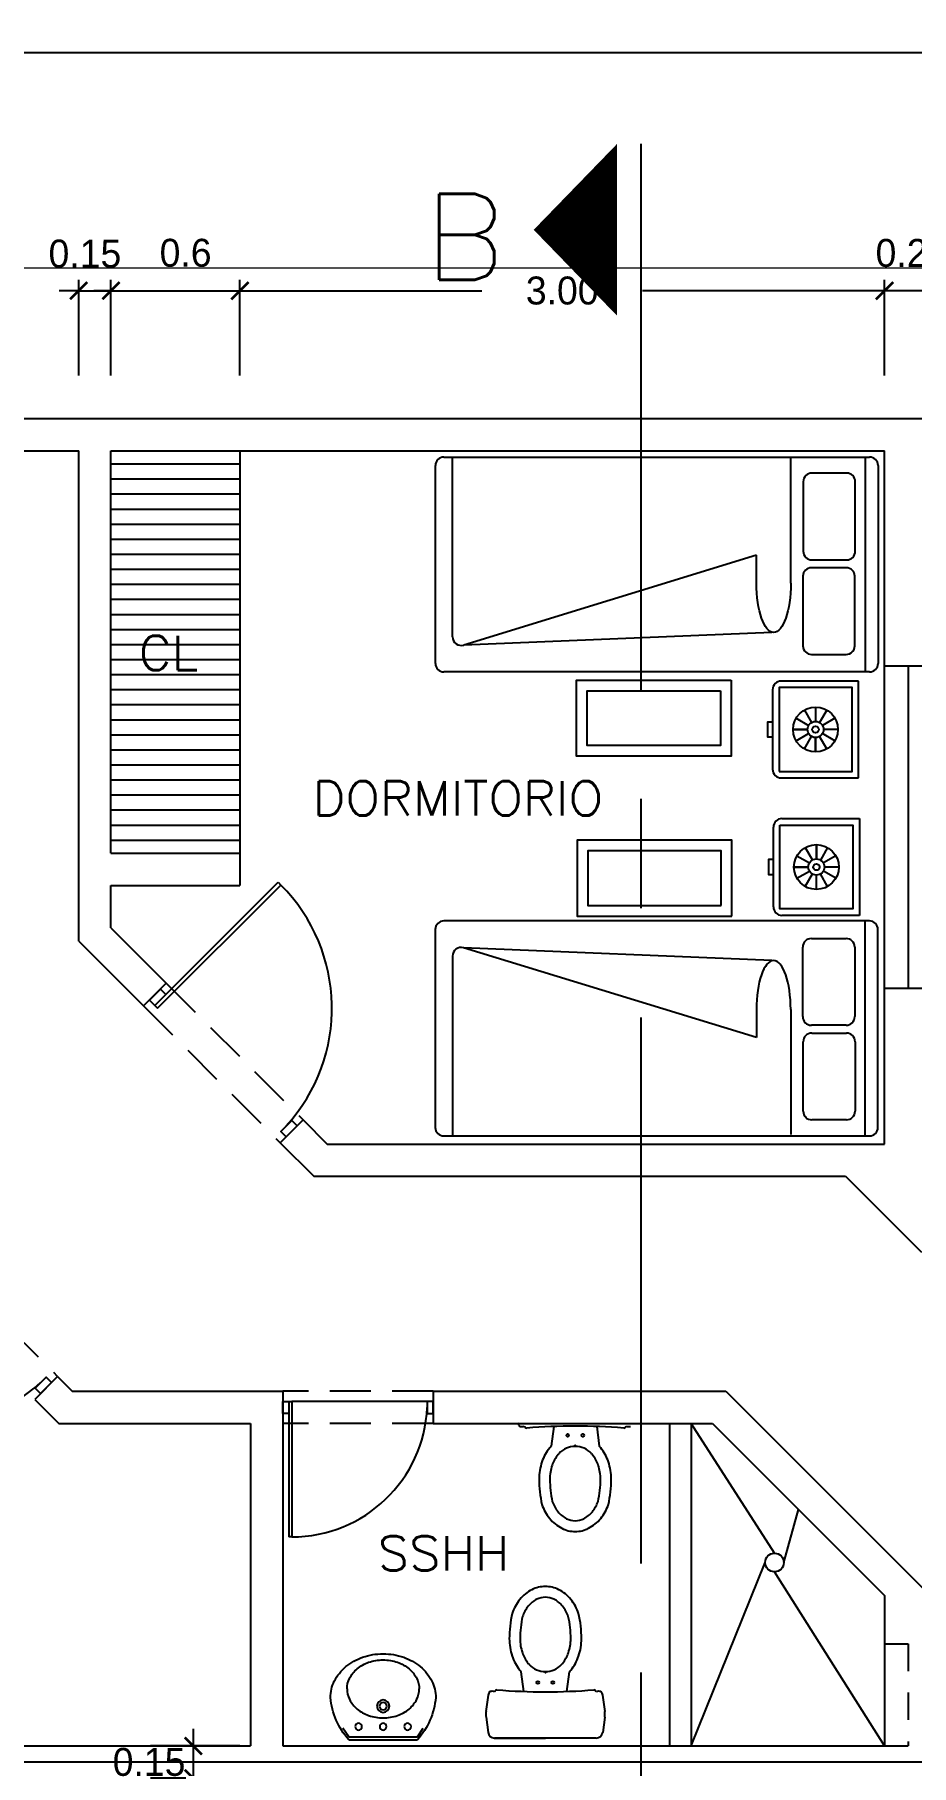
# Model space of a CAD drawing. Header units: millimetres. Extents: x 223 to 336, y 70 to 139.
# Drawn here: x 265.47 to 269.55, y 127.68 to 135.73 of the extents above; entities that cross this region are included whole.
import ezdxf

# ---------------------------------------------------------------- set-up
doc = ezdxf.new("R2010")
doc.units = ezdxf.units.MM
doc.linetypes.add('CENTERX2', pattern=[101.6, 63.5, -12.7, 12.7, -12.7])
doc.linetypes.add('HIDDEN', pattern=[9.525, 6.35, -3.175])
doc.layers.add('COTAS', color=3, linetype='Continuous', lineweight=9)
for name, color, linetype in [('linea-corte', 140, 'CENTERX2'), ('MUEBLES', 253, 'Continuous'), ('MUROS', 5, 'Continuous'), ('MUROS-BAJOS', 40, 'Continuous'), ('pisos', 8, 'Continuous'), ('PROYECCIONES', 6, 'HIDDEN'), ('PUERTAS', 2, 'Continuous'), ('TEXTOS', 4, 'Continuous')]:
    doc.layers.add(name, color=color, linetype=linetype)
doc.layers.add('VENTANAS', color=250, linetype='Continuous', plot=False)
doc.styles.add('ROMANS', font='romans.shx', dxfattribs={"height": 0.05})
doc.dimstyles.new('ISO-25', dxfattribs={"dimtxt": 0.13, "dimasz": 0.08, "dimexe": 0.2, "dimexo": 0.2, "dimgap": 0.2, "dimtad": 0, "dimtih": 1, "dimtoh": 1, "dimdec": 3, "dimdsep": 46, "dimtxsty": 'Standard', "dimblk": 'ARCHTICK', "dimcen": 3, "dimadec": 0, "dimazin": 0, "dimtfac": 1, "dimtdec": 3, "dimtmove": 0, "dimatfit": 3, "dimldrblk": 'ARCHTICK', "dimfxl": 1, "dimarcsym": 0})

# ---------------------------------------------------------------- blocks, each defined once
blk = doc.blocks.new('_ARCHTICK')
at = {"color": 0, "linetype": 'ByBlock', "const_width": 0.15}
blk.add_lwpolyline([(-0.5, -0.5), (0.5, 0.5)], dxfattribs=at)
blk = doc.blocks.new('*D164')
at = {"layer": 'COTAS', "color": 0, "lineweight": -2, "ltscale": 0.05, "transparency": 16777216}
for p, q in [((241.9832, 134.1458), (241.9832, 135.6963)), ((278.0431, 134.1458), (278.0431, 135.6963)), ((241.9832, 135.6463), (259.564, 135.6463)), ((278.0431, 135.6463), (260.4623, 135.6463))]:
    blk.add_line(p, q, dxfattribs=at)
at = {"layer": 'Defpoints', "color": 0, "ltscale": 0.05, "transparency": 16777216}
for p in [(241.9832, 135.6463), (241.9832, 133.9458), (278.0431, 133.9458)]:
    blk.add_point(p, dxfattribs=at)
at = {"layer": 'COTAS', "color": 0, "lineweight": -2, "ltscale": 0.05, "transparency": 16777216, "xscale": 0.08, "yscale": 0.08, "zscale": 0.08, "rotation": 180}
blk.add_blockref('_ARCHTICK', (241.9832, 135.6463), dxfattribs=at)
at = {"layer": 'COTAS', "color": 0, "lineweight": -2, "ltscale": 0.05, "transparency": 16777216, "xscale": 0.08, "yscale": 0.08, "zscale": 0.08}
blk.add_blockref('_ARCHTICK', (278.0431, 135.6463), dxfattribs=at)
at = {"layer": 'COTAS', "color": 0, "ltscale": 0.05, "transparency": 16777216, "insert": (260.0132, 135.6463), "char_height": 0.13, "attachment_point": 5}
blk.add_mtext('36.06', dxfattribs=at)
blk = doc.blocks.new('*D247')
at = {"layer": 'COTAS', "color": 0, "lineweight": -2, "ltscale": 0.05, "transparency": 16777216}
for p, q in [((266.2124, 127.7708), (266.2124, 127.8508)), ((266.4288, 127.7708), (266.0124, 127.7708)), ((266.2124, 127.6208), (266.2124, 127.7708)), ((266.2124, 127.6208), (266.2124, 127.7708)), ((266.4288, 127.6208), (266.0124, 127.6208)), ((266.2124, 127.6208), (266.2124, 127.5408))]:
    blk.add_line(p, q, dxfattribs=at)
at = {"layer": 'Defpoints', "color": 0, "ltscale": 0.05, "transparency": 16777216}
for p in [(266.2124, 127.7708), (266.6288, 127.7708), (266.6288, 127.6208)]:
    blk.add_point(p, dxfattribs=at)
at = {"layer": 'COTAS', "color": 0, "lineweight": -2, "ltscale": 0.05, "transparency": 16777216, "xscale": 0.08, "yscale": 0.08, "zscale": 0.08}
for p, rotation in [((266.2124, 127.7708), 270), ((266.2124, 127.6208), 90)]:
    blk.add_blockref('_ARCHTICK', p, dxfattribs=dict(at, rotation=rotation))
at = {"layer": 'COTAS', "color": 0, "ltscale": 0.05, "transparency": 16777216, "insert": (266.0063, 127.6958), "char_height": 0.13, "attachment_point": 5}
blk.add_mtext('0.15', dxfattribs=at)
blk = doc.blocks.new('Waters02')
for p, q in [((-0.2369, 0), (0, 0)), ((0, 0), (0.2369, 0)), ((0.2369, 0), (0, 0)), ((-0.2763, -0.0968), (-0.2666, -0.0259)), ((0.2763, -0.0968), (0.2666, -0.0259)), ((-0.2665, -0.1989), (-0.2764, -0.1232)), ((0.2665, -0.1989), (0.2764, -0.1232)), ((-0.0999, -0.2168), (-0.1124, -0.3084)), ((0.1001, -0.2168), (0.1123, -0.3084))]:
    blk.add_line(p, q)
for points in [[(-0.1124, -0.3084, 0.013963), (-0.1187, -0.3158, 0.089637), (-0.1546, -0.3811, 0.081306), (-0.1679, -0.462, 0.056545), (-0.1546, -0.5792, 0.089637), (-0.1187, -0.6444, 0.104644), (-0.0624, -0.69, 0.118458), (0, -0.705, 0.108474)], [(0, -0.705, 0.118458), (0.0624, -0.69, 0.104644), (0.1187, -0.6444, 0.089637), (0.1546, -0.5792, 0.056545), (0.1679, -0.462, 0.081306), (0.1546, -0.3811, 0.089637), (0.1187, -0.3158, 0.014084), (0.1123, -0.3084, 0.108474)], [(-0.0754, -0.3421, 0.013963), (-0.0799, -0.3474, 0.089637), (-0.1073, -0.397, 0.081306), (-0.1179, -0.462, 0.055176), (-0.1065, -0.5655, 0.085892), (-0.0799, -0.6129, 0.104644), (-0.0397, -0.6455, 0.118458), (0, -0.655, 0.118458)], [(0, -0.655, 0.118458), (0.0397, -0.6455, 0.104644), (0.0799, -0.6129, 0.085892), (0.1065, -0.5655, 0.055176), (0.1179, -0.462, 0.081306), (0.1073, -0.397, 0.089637), (0.0799, -0.3474, 0.014084), (0.0753, -0.342, 0.014084)]]:
    blk.add_lwpolyline(points, format="xyb")
for centre in [(-0.0351, -0.2578), (0.0352, -0.2578)]:
    blk.add_circle(centre, 0.00635)
for centre, radius, start, end in [((-0.2369, -0.03), 0.03, 90, 172.23483), ((0.2369, -0.03), 0.03, 7.76517, 90), ((-0.1772, -0.1103), 0.1, 172.23483, 187.43141), ((0.1772, -0.1103), 0.1, 352.56859, 7.76517), ((-0.2368, -0.195), 0.03, 187.43141, 224.95324), ((-0.2492, -0.1825), 0.0348, 255.42526, 291.0227), ((-0.223, -0.2095), 0.0148, 201.68967, 259.56391), ((0.0001, -3.0244), 2.8094, 90.00157, 94.60914), ((0.0001, -3.0244), 2.8094, 85.39307, 90.00157), ((-0.0001, -3.0244), 2.8094, 85.39086, 89.99843), ((0.223, -0.2095), 0.0148, 280.43609, 338.31033), ((0.2492, -0.1825), 0.0348, 248.9773, 284.57474), ((0.2368, -0.195), 0.03, 315.04676, 352.56859), ((0, -0.4116), 0.1025, 42.73136, 137.3026)]:
    blk.add_arc(centre, radius, start, end)
blk.add_point((0, -0.305))
blk = doc.blocks.new('Lavats14')
for p, q in [((-0.16, 0), (0.16, 0)), ((-0.16, -0.014), (-0.1871, -0.0546)), ((-0.16, -0.014), (0.16, -0.014)), ((0.16, -0.014), (0.1871, -0.0546))]:
    blk.add_line(p, q)
for points in [[(-0.1679, -0.2366, -0.115976), (-0.1565, -0.1883, -0.104098), (-0.1206, -0.1429, -0.090776), (-0.0674, -0.113, -0.083177), (0, -0.1017, -0.083177), (0.0674, -0.113, -0.090776), (0.1206, -0.1429, -0.104098), (0.1565, -0.1883, -0.115976), (0.1679, -0.2366, -0.115976)], [(-0.245, -0.1961, 0.115976), (-0.2271, -0.2721, 0.104098), (-0.1732, -0.3402, 0.090776), (-0.0957, -0.3839, 0.083177), (0, -0.4, 0.083177), (0.0957, -0.3839, 0.090776), (0.1732, -0.3402, 0.104098), (0.2271, -0.2721, 0.115976), (0.245, -0.1961, 0.115976)], [(-0.1679, -0.2366, 0.115976), (-0.1565, -0.285, 0.104098), (-0.1206, -0.3304, 0.090776), (-0.0674, -0.3603, 0.083177), (0, -0.3716, 0.083177), (0.0674, -0.3603, 0.090776), (0.1206, -0.3304, 0.104098), (0.1565, -0.285, 0.115976), (0.1679, -0.2366, 0.115976)]]:
    blk.add_lwpolyline(points, format="xyb")
for centre, radius in [((-0.1144, -0.0613), 0.016), ((0, -0.0613), 0.016), ((0.1138, -0.0613), 0.016), ((0, -0.1564), 0.029), ((0, -0.1564), 0.0172)]:
    blk.add_circle(centre, radius)
for centre, start, end in [((0.0997, -0.229), 138.58883, 174.53727), ((-0.0997, -0.229), 5.46273, 41.41117)]:
    blk.add_arc(centre, 0.3463, start, end)
blk = doc.blocks.new('*D256')
at = {"layer": 'COTAS', "color": 0, "lineweight": -2, "ltscale": 0.05, "transparency": 16777216}
for p, q in [((269.4288, 134.5404), (269.3488, 134.5404)), ((269.4288, 134.1458), (269.4288, 134.5904)), ((269.6787, 134.5404), (269.4288, 134.5404)), ((269.6787, 134.1458), (269.6787, 134.5904)), ((269.6787, 134.5404), (269.7587, 134.5404))]:
    blk.add_line(p, q, dxfattribs=at)
at = {"layer": 'Defpoints', "color": 0, "ltscale": 0.05, "transparency": 16777216}
for p in [(269.4288, 134.5404), (269.4288, 133.9458), (269.6787, 133.9458)]:
    blk.add_point(p, dxfattribs=at)
at = {"layer": 'COTAS', "color": 0, "lineweight": -2, "ltscale": 0.05, "transparency": 16777216, "xscale": 0.08, "yscale": 0.08, "zscale": 0.08}
blk.add_blockref('_ARCHTICK', (269.4288, 134.5404), dxfattribs=at)
at = {"layer": 'COTAS', "color": 0, "lineweight": -2, "ltscale": 0.05, "transparency": 16777216, "xscale": 0.08, "yscale": 0.08, "zscale": 0.08, "rotation": 180}
blk.add_blockref('_ARCHTICK', (269.6787, 134.5404), dxfattribs=at)
at = {"layer": 'COTAS', "color": 0, "ltscale": 0.05, "transparency": 16777216, "insert": (269.5563, 134.7152), "char_height": 0.13, "attachment_point": 5}
blk.add_mtext('0.25', dxfattribs=at)
blk = doc.blocks.new('*D257')
at = {"layer": 'COTAS', "color": 0, "lineweight": -2, "ltscale": 0.05, "transparency": 16777216}
for p, q in [((266.4288, 134.3005), (266.4288, 134.5904)), ((266.4288, 134.5404), (267.5554, 134.5404)), ((269.4288, 134.5404), (268.3021, 134.5404)), ((269.4288, 134.1458), (269.4288, 134.5904))]:
    blk.add_line(p, q, dxfattribs=at)
at = {"layer": 'Defpoints', "color": 0, "ltscale": 0.05, "transparency": 16777216}
for p in [(266.4288, 134.5404), (266.4288, 134.1005), (269.4288, 133.9458)]:
    blk.add_point(p, dxfattribs=at)
at = {"layer": 'COTAS', "color": 0, "lineweight": -2, "ltscale": 0.05, "transparency": 16777216, "xscale": 0.08, "yscale": 0.08, "zscale": 0.08, "rotation": 180}
blk.add_blockref('_ARCHTICK', (266.4288, 134.5404), dxfattribs=at)
at = {"layer": 'COTAS', "color": 0, "lineweight": -2, "ltscale": 0.05, "transparency": 16777216, "xscale": 0.08, "yscale": 0.08, "zscale": 0.08}
blk.add_blockref('_ARCHTICK', (269.4288, 134.5404), dxfattribs=at)
at = {"layer": 'COTAS', "color": 0, "ltscale": 0.05, "transparency": 16777216, "insert": (267.9288, 134.5404), "char_height": 0.13, "attachment_point": 5}
blk.add_mtext('3.00', dxfattribs=at)
blk = doc.blocks.new('*D284')
at = {"layer": 'COTAS', "color": 0, "lineweight": -2, "ltscale": 0.05, "transparency": 16777216}
for p, q in [((265.6788, 134.5404), (265.5988, 134.5404)), ((265.6788, 134.3565), (265.6788, 134.5904)), ((265.6788, 134.5404), (265.8288, 134.5404)), ((265.8288, 134.4174), (265.8288, 134.5904)), ((265.8288, 134.5404), (265.9088, 134.5404))]:
    blk.add_line(p, q, dxfattribs=at)
at = {"layer": 'Defpoints', "color": 0, "ltscale": 0.05, "transparency": 16777216}
for p in [(265.8288, 134.5404), (265.8288, 134.2174), (265.6788, 134.1565)]:
    blk.add_point(p, dxfattribs=at)
at = {"layer": 'COTAS', "color": 0, "lineweight": -2, "ltscale": 0.05, "transparency": 16777216, "xscale": 0.08, "yscale": 0.08, "zscale": 0.08}
blk.add_blockref('_ARCHTICK', (265.6788, 134.5404), dxfattribs=at)
at = {"layer": 'COTAS', "color": 0, "lineweight": -2, "ltscale": 0.05, "transparency": 16777216, "xscale": 0.08, "yscale": 0.08, "zscale": 0.08, "rotation": 180}
blk.add_blockref('_ARCHTICK', (265.8288, 134.5404), dxfattribs=at)
at = {"layer": 'COTAS', "color": 0, "ltscale": 0.05, "transparency": 16777216, "insert": (265.7078, 134.712), "char_height": 0.13, "attachment_point": 5}
blk.add_mtext('0.15', dxfattribs=at)
blk = doc.blocks.new('*D287')
at = {"layer": 'COTAS', "color": 0, "lineweight": -2, "ltscale": 0.05, "transparency": 16777216}
for p, q in [((264.7288, 134.5404), (264.6488, 134.5404)), ((264.7288, 134.3553), (264.7288, 134.5904)), ((264.7288, 134.5404), (264.8196, 134.5404)), ((265.6788, 134.5404), (265.5879, 134.5404)), ((265.6788, 134.1457), (265.6788, 134.5904)), ((265.6788, 134.5404), (265.7588, 134.5404))]:
    blk.add_line(p, q, dxfattribs=at)
at = {"layer": 'Defpoints', "color": 0, "ltscale": 0.05, "transparency": 16777216}
for p in [(265.6788, 134.5404), (264.7288, 134.1553), (265.6788, 133.9457)]:
    blk.add_point(p, dxfattribs=at)
at = {"layer": 'COTAS', "color": 0, "lineweight": -2, "ltscale": 0.05, "transparency": 16777216, "xscale": 0.08, "yscale": 0.08, "zscale": 0.08}
blk.add_blockref('_ARCHTICK', (264.7288, 134.5404), dxfattribs=at)
at = {"layer": 'COTAS', "color": 0, "lineweight": -2, "ltscale": 0.05, "transparency": 16777216, "xscale": 0.08, "yscale": 0.08, "zscale": 0.08, "rotation": 180}
blk.add_blockref('_ARCHTICK', (265.6788, 134.5404), dxfattribs=at)
at = {"layer": 'COTAS', "color": 0, "ltscale": 0.05, "transparency": 16777216, "insert": (265.2038, 134.5404), "char_height": 0.13, "attachment_point": 5}
blk.add_mtext('0.95', dxfattribs=at)
blk = doc.blocks.new('*D288')
at = {"layer": 'COTAS', "color": 0, "lineweight": -2, "ltscale": 0.05, "transparency": 16777216}
for p, q in [((265.8288, 134.5404), (265.7488, 134.5404)), ((265.8288, 134.1457), (265.8288, 134.5904)), ((265.8288, 134.5404), (266.4288, 134.5404)), ((266.4288, 134.1457), (266.4288, 134.5904)), ((266.4288, 134.5404), (266.5088, 134.5404))]:
    blk.add_line(p, q, dxfattribs=at)
at = {"layer": 'Defpoints', "color": 0, "ltscale": 0.05, "transparency": 16777216}
for p in [(266.4288, 134.5404), (265.8288, 133.9457), (266.4288, 133.9457)]:
    blk.add_point(p, dxfattribs=at)
at = {"layer": 'COTAS', "color": 0, "lineweight": -2, "ltscale": 0.05, "transparency": 16777216, "xscale": 0.08, "yscale": 0.08, "zscale": 0.08}
blk.add_blockref('_ARCHTICK', (265.8288, 134.5404), dxfattribs=at)
at = {"layer": 'COTAS', "color": 0, "lineweight": -2, "ltscale": 0.05, "transparency": 16777216, "xscale": 0.08, "yscale": 0.08, "zscale": 0.08, "rotation": 180}
blk.add_blockref('_ARCHTICK', (266.4288, 134.5404), dxfattribs=at)
at = {"layer": 'COTAS', "color": 0, "ltscale": 0.05, "transparency": 16777216, "insert": (266.1763, 134.7159), "char_height": 0.13, "attachment_point": 5}
blk.add_mtext('0.6', dxfattribs=at)
blk = doc.blocks.new('A$C235B6341')
for p, q in [((0.1666, 0.4882), (0.1541, 0.3966)), ((0.3666, 0.4882), (0.3788, 0.3966))]:
    blk.add_line(p, q)
for points in [[(0.1541, 0.3966, 0.013963), (0.1478, 0.3892, 0.089637), (0.1119, 0.3239, 0.081306), (0.0986, 0.243, 0.056545), (0.1119, 0.1258, 0.089637), (0.1478, 0.0606, 0.104644), (0.2041, 0.015, 0.118458), (0.2665, 0, 0.108474)], [(0.1911, 0.3629, 0.013963), (0.1866, 0.3576, 0.089637), (0.1592, 0.308, 0.081306), (0.1486, 0.243, 0.055176), (0.16, 0.1395, 0.085892), (0.1866, 0.0921, 0.104644), (0.2268, 0.0595, 0.118458), (0.2665, 0.05, 0.118458)], [(0.2665, 0, 0.118458), (0.3289, 0.015, 0.104644), (0.3852, 0.0606, 0.089637), (0.4211, 0.1258, 0.056545), (0.4344, 0.243, 0.081306), (0.4211, 0.3239, 0.089637), (0.3852, 0.3892, 0.014084), (0.3788, 0.3966, 0.108474)], [(0.2665, 0.05, 0.118458), (0.3062, 0.0595, 0.104644), (0.3464, 0.0921, 0.085892), (0.373, 0.1395, 0.055176), (0.3844, 0.243, 0.081306), (0.3738, 0.308, 0.089637), (0.3464, 0.3576, 0.014084), (0.3418, 0.363, 0.014084)]]:
    blk.add_lwpolyline(points, format="xyb")
for centre in [(0.2314, 0.4472), (0.3017, 0.4472)]:
    blk.add_circle(centre, 0.00635)
for centre, radius, start, end in [((0.0297, 0.51), 0.03, 187.43141, 224.95324), ((0.0173, 0.5225), 0.0348, 255.42526, 291.0227), ((0.0435, 0.4955), 0.0148, 201.68967, 259.56391), ((0.2666, -2.3194), 2.8094, 90.00157, 94.60914), ((0.2666, -2.3194), 2.8094, 85.39307, 90.00157), ((0.2664, -2.3194), 2.8094, 85.39086, 89.99843), ((0.4895, 0.4955), 0.0148, 280.43609, 338.31033), ((0.5157, 0.5225), 0.0348, 248.9773, 284.57474), ((0.2665, 0.2934), 0.1025, 42.73136, 137.3026)]:
    blk.add_arc(centre, radius, start, end)
blk.add_point((0.2665, 0.4))

msp = doc.modelspace()

# ---------------------------------------------------------------- hatches: boundary and pattern name
at = {"layer": 'pisos', "ltscale": 0.05}
h = msp.add_hatch(dxfattribs=at)
h.set_pattern_fill('_USER', color=256, scale=0.07, style=0, pattern_type=0)
h.set_pattern_definition([(0, (0.387006, 0.59479), (0, 0.07), [])])
h.paths.add_polyline_path([(265.82876, 131.92332), (266.42876, 131.92332), (266.42876, 133.79582), (265.82876, 133.79582)])
h.paths.add_polyline_path([(265.94212, 132.73557), (266.29824, 132.73557), (266.29824, 132.97557), (265.94212, 132.97557)], flags=24)

# ---------------------------------------------------------------- linework, layer by layer
at = {"layer": 'COTAS', "color": 6, "ltscale": 0.05}
msp.add_line((241.4611, 134.64728), (279.74162, 134.64728), dxfattribs=at)
at = {"layer": 'linea-corte', "ltscale": 0.04}
msp.add_line((268.29499, 135.22419), (268.29499, 120.04346), dxfattribs=at)
at = {"layer": 'linea-corte', "ltscale": 0.05}
msp.add_lwpolyline([(268.18441, 134.8236, 0.8, 0, 0), (267.79626, 134.8236, 0, 0, 0)], format="xyseb", dxfattribs=at)
at = {"layer": 'MUEBLES'}
for p, q in [((267.37867, 133.76665), (269.35867, 133.76665)), ((267.41867, 132.93011), (267.41867, 133.76665)), ((268.99279, 133.17925), (268.99279, 133.75976)), ((269.33867, 133.76665), (269.33867, 132.76665)), ((267.33867, 132.80665), (267.33867, 133.72665)), ((269.05054, 133.65173), (269.05054, 133.32826)), ((269.2523, 133.69173), (269.09054, 133.69173)), ((269.2923, 133.32826), (269.2923, 133.65173)), ((269.39867, 133.72665), (269.39867, 132.80665)), ((268.83279, 133.30949), (267.47039, 132.89187)), ((268.83279, 133.17925), (268.83279, 133.30949)), ((269.25054, 133.25167), (269.08879, 133.25167)), ((269.09054, 133.28826), (269.2523, 133.28826)), ((269.04879, 133.21167), (269.04879, 132.8882)), ((269.29054, 132.8882), (269.29054, 133.21167)), ((268.9046, 132.95018), (267.47039, 132.89187)), ((269.08879, 132.8482), (269.25054, 132.8482)), ((269.35867, 132.76665), (267.37867, 132.76665)), ((268.90782, 132.6842), (268.90782, 132.3142)), ((269.30782, 132.7242), (268.94782, 132.7242)), ((269.30782, 132.2742), (269.30782, 132.7242)), ((269.10782, 132.60358), (269.10782, 132.53665)), ((269.10782, 132.60358), (269.10782, 132.53665)), ((269.01743, 132.55139), (269.07539, 132.51793)), ((269.05563, 132.5896), (269.0891, 132.53164)), ((269.16001, 132.5896), (269.12655, 132.53164)), ((269.19822, 132.55139), (269.14026, 132.51793)), ((269.00344, 132.4992), (269.07037, 132.4992)), ((269.07037, 132.4992), (269.00344, 132.4992)), ((269.01743, 132.44701), (269.07539, 132.48047)), ((269.05563, 132.4088), (269.0891, 132.46676)), ((269.10782, 132.46175), (269.10782, 132.39482)), ((269.10782, 132.39482), (269.10782, 132.46175)), ((269.16001, 132.4088), (269.12655, 132.46676)), ((269.19822, 132.44701), (269.14026, 132.48047)), ((269.2122, 132.4992), (269.14528, 132.4992)), ((268.94782, 132.2742), (269.30782, 132.2742)), ((268.91158, 131.67448), (268.91158, 132.04448)), ((268.95158, 132.08448), (269.31158, 132.08448)), ((269.31158, 132.08448), (269.31158, 131.63448)), ((269.11158, 131.89693), (269.11158, 131.96386)), ((269.11158, 131.96386), (269.11158, 131.89693)), ((269.02119, 131.91167), (269.07914, 131.8782)), ((269.05939, 131.94987), (269.09285, 131.89191)), ((269.16377, 131.94987), (269.13031, 131.89191)), ((269.20198, 131.91167), (269.14402, 131.8782)), ((269.0072, 131.85948), (269.07413, 131.85948)), ((269.07413, 131.85948), (269.0072, 131.85948)), ((269.02119, 131.80729), (269.07914, 131.84075)), ((269.05939, 131.76908), (269.09285, 131.82704)), ((269.11158, 131.7551), (269.11158, 131.82202)), ((269.11158, 131.7551), (269.11158, 131.82202)), ((269.16377, 131.76908), (269.13031, 131.82704)), ((269.20198, 131.80729), (269.14402, 131.84075)), ((269.21596, 131.85948), (269.14904, 131.85948)), ((267.33822, 131.56851), (267.33822, 130.64851)), ((269.35822, 131.60851), (267.37822, 131.60851)), ((269.31158, 131.63448), (268.95158, 131.63448)), ((269.33822, 130.60851), (269.33822, 131.60851)), ((269.39822, 130.64851), (269.39822, 131.56851)), ((268.90416, 131.42497), (267.46994, 131.48329)), ((268.83235, 131.06566), (267.46994, 131.48329)), ((269.04834, 131.16349), (269.04834, 131.48696)), ((269.08834, 131.52696), (269.2501, 131.52696)), ((269.2901, 131.48696), (269.2901, 131.16349)), ((267.41822, 131.44504), (267.41822, 130.60851)), ((268.83235, 131.1959), (268.83235, 131.06566)), ((268.99235, 131.1959), (268.99235, 130.61539)), ((269.2501, 131.12349), (269.08834, 131.12349)), ((269.0901, 131.08689), (269.25185, 131.08689)), ((269.0501, 130.72342), (269.0501, 131.04689)), ((269.29185, 131.04689), (269.29185, 130.72342)), ((269.25185, 130.68342), (269.0901, 130.68342)), ((267.37822, 130.60851), (269.35822, 130.60851)), ((268.42876, 129.27082), (268.42876, 127.77082)), ((268.52876, 129.27082), (268.52876, 127.77082))]:
    msp.add_line(p, q, dxfattribs=at)
for points in [[(268.71518, 132.7286), (268.71518, 132.37448), (267.99483, 132.37448), (267.99483, 132.7286)], [(268.93782, 132.3042), (269.27782, 132.3042), (269.27782, 132.6942), (268.93782, 132.6942)], [(268.66518, 132.6786), (268.66518, 132.42448), (268.04483, 132.42448), (268.04483, 132.6786)], [(268.90782, 132.53423), (268.90782, 132.46417), (268.88575, 132.46417), (268.88575, 132.53423)], [(268.94158, 132.05448), (269.28158, 132.05448), (269.28158, 131.66448), (268.94158, 131.66448)], [(268.71894, 131.63007), (268.71894, 131.9842), (267.99859, 131.9842), (267.99859, 131.63007)], [(268.66894, 131.68007), (268.66894, 131.9342), (268.04859, 131.9342), (268.04859, 131.68007)], [(268.91158, 131.82445), (268.91158, 131.8945), (268.88951, 131.8945), (268.88951, 131.82445)]]:
    msp.add_lwpolyline(points, close=True, dxfattribs=at)
for centre, radius in [((269.10782, 132.4992), 0.10438), ((269.10782, 132.4992), 0.03745), ((269.10782, 132.4992), 0.01509), ((269.11158, 131.85948), 0.10438), ((269.11158, 131.85948), 0.03745), ((269.11158, 131.85948), 0.01509)]:
    msp.add_circle(centre, radius, dxfattribs=at)
for centre, start, end in [((267.37867, 133.72665), 90, 180), ((269.35867, 133.72665), 0, 90), ((269.09054, 133.65173), 90, 180), ((269.2523, 133.65173), 0, 90), ((269.09054, 133.32826), 180, 270), ((269.2523, 133.32826), 270, 0), ((269.08879, 133.21167), 90, 180), ((269.25054, 133.21167), 0, 90), ((267.45867, 132.93011), 180, 287.042122), ((269.08879, 132.8882), 180, 270), ((269.25054, 132.8882), 270, 0), ((267.37867, 132.80665), 180, 270), ((269.35867, 132.80665), 270, 0), ((268.94782, 132.6842), 90, 180), ((268.94782, 132.3142), 180, 270), ((268.95158, 132.04448), 90, 180), ((268.95158, 131.67448), 180, 270), ((267.37822, 131.56851), 90, 180), ((269.35822, 131.56851), 0, 90), ((267.45822, 131.44504), 72.957878, 180), ((269.08834, 131.48696), 90, 180), ((269.2501, 131.48696), 0, 90), ((269.08834, 131.16349), 180, 270), ((269.2501, 131.16349), 270, 0), ((269.0901, 131.04689), 90, 180), ((269.25185, 131.04689), 0, 90), ((269.0901, 130.72342), 180, 270), ((269.25185, 130.72342), 270, 0), ((267.37822, 130.64851), 180, 270), ((269.35822, 130.64851), 270, 0)]:
    msp.add_arc(centre, 0.04, start, end, dxfattribs=at)
at = {"layer": 'MUEBLES', "extrusion": (0, 0, -1)}
msp.add_ellipse((268.91279, 133.17925), major_axis=(0, -0.2289), ratio=0.3494982, start_param=4.712389, end_param=7.8539816, dxfattribs=at)
at = {"layer": 'MUEBLES'}
msp.add_ellipse((268.91235, 131.1959), major_axis=(0, 0.2289), ratio=0.3494982, start_param=4.712389, end_param=7.8539816, dxfattribs=at)
at = {"layer": 'MUROS'}
for p, q in [((248.94473, 133.94535), (269.67876, 133.94582)), ((258.31626, 133.79582), (265.67876, 133.79582)), ((265.82876, 133.79582), (269.42876, 133.79582)), ((269.42876, 131.29582), (269.67876, 131.29582)), ((266.83485, 130.57082), (269.42876, 130.57082)), ((266.77272, 130.42082), (269.24653, 130.42082)), ((269.24653, 130.42082), (269.60008, 130.06726)), ((265.64813, 129.42082), (266.62876, 129.42082)), ((267.32876, 129.42082), (268.69089, 129.42082)), ((268.69089, 129.42082), (269.71589, 128.39582)), ((265.58599, 129.27082), (266.47876, 129.27082)), ((266.62876, 129.27082), (266.62876, 129.27082)), ((267.32876, 129.27082), (268.62876, 129.27082)), ((268.62876, 129.27082), (269.42876, 128.47082)), ((269.42876, 128.47082), (269.42876, 127.77082)), ((262.12876, 127.77082), (266.47876, 127.77082)), ((266.62876, 127.77082), (269.42876, 127.77082))]:
    msp.add_line(p, q, dxfattribs=at)
at = {"layer": 'MUROS', "ltscale": 0.05}
for p, q in [((265.67876, 131.51478), (265.67876, 133.79582)), ((265.82876, 131.92332), (265.82876, 133.79582)), ((269.42876, 132.79582), (269.42876, 133.79582)), ((269.42876, 132.79582), (269.67876, 132.79582)), ((265.82876, 131.92332), (266.42876, 131.92332)), ((266.42876, 131.92332), (266.42876, 131.77332)), ((265.82876, 131.57691), (265.82876, 131.77332)), ((265.82876, 131.77332), (266.42876, 131.77332)), ((265.82876, 131.57691), (266.08663, 131.31904)), ((265.67876, 131.51478), (265.98056, 131.21297)), ((265.98056, 131.21297), (266.08663, 131.31904)), ((269.42876, 130.57082), (269.42876, 131.29582)), ((266.61696, 130.57658), (266.72302, 130.68264)), ((266.72302, 130.68264), (266.83485, 130.57082)), ((266.61696, 130.57658), (266.77272, 130.42082)), ((265.58023, 129.48871), (265.47417, 129.38264)), ((265.58023, 129.48871), (265.64813, 129.42082)), ((265.47417, 129.38264), (265.58599, 129.27082)), ((266.62876, 129.42082), (266.62876, 127.77082)), ((267.32876, 129.42082), (267.32876, 129.27082)), ((266.47876, 129.27082), (266.47876, 127.77082))]:
    msp.add_line(p, q, dxfattribs=at)
at = {"layer": 'MUROS-BAJOS', "ltscale": 0.05}
msp.add_line((269.42876, 131.29582), (269.42876, 132.79582), dxfattribs=at)
at = {"layer": 'pisos', "ltscale": 0.05}
for p, q in [((266.42876, 133.79582), (266.42876, 131.92332)), ((267.30076, 129.37382), (266.67076, 129.37382)), ((268.91669, 128.66773), (268.52876, 129.27082)), ((268.96016, 128.62427), (269.02876, 128.87082)), ((268.52876, 127.77082), (268.87322, 128.62427)), ((269.42876, 127.77082), (268.91669, 128.5808))]:
    msp.add_line(p, q, dxfattribs=at)
at = {"layer": 'pisos', "color": 6, "ltscale": 0.05}
msp.add_line((284.10929, 127.69582), (239.99085, 127.69582), dxfattribs=at)
at = {"layer": 'pisos', "ltscale": 0.05}
msp.add_circle((268.91669, 128.62427), 0.04347, dxfattribs=at)
at = {"layer": 'PROYECCIONES', "ltscale": 0.03}
for p, q in [((266.08663, 131.31904), (266.72302, 130.68264)), ((265.98056, 131.21297), (266.61696, 130.57658)), ((264.94384, 130.12511), (265.57926, 129.49137)), ((267.32876, 129.42082), (266.62876, 129.42082)), ((267.32876, 129.27082), (266.62876, 129.27082))]:
    msp.add_line(p, q, dxfattribs=at)
at = {"layer": 'PROYECCIONES', "ltscale": 0.02}
for p, q in [((269.42876, 128.24582), (269.53876, 128.24582)), ((269.53876, 128.24582), (269.53876, 127.77082)), ((269.42876, 127.77082), (269.53876, 127.77082))]:
    msp.add_line(p, q, dxfattribs=at)
at = {"layer": 'PUERTAS', "color": 1}
for p, q in [((266.03359, 131.2151), (266.60692, 131.78842)), ((266.04632, 131.20237), (266.61964, 131.77569)), ((266.60692, 131.78842), (266.61964, 131.77569)), ((266.03359, 131.2151), (266.04632, 131.20237)), ((266.65676, 129.37382), (266.67076, 129.37382)), ((266.65676, 129.37382), (266.65676, 128.7432)), ((266.67076, 129.37382), (266.67076, 128.7432)), ((266.67076, 128.7432), (266.65676, 128.7432))]:
    msp.add_line(p, q, dxfattribs=at)
for points in [[(266.00814, 131.24055), (266.03359, 131.2151), (266.08451, 131.26601), (266.05905, 131.29146)], [(266.64453, 130.60416), (266.61908, 130.62961), (266.66999, 130.68052), (266.69545, 130.65507)], [(265.55266, 129.46113), (265.5272, 129.48659), (265.47629, 129.43568), (265.50174, 129.41022)], [(266.62876, 129.37382), (266.65676, 129.37382), (266.65676, 129.31782), (266.62876, 129.31782)], [(267.32876, 129.37382), (267.30076, 129.37382), (267.30076, 129.31782), (267.32876, 129.31782)]]:
    msp.add_lwpolyline(points, close=True, dxfattribs=at)
at = {"layer": 'PUERTAS'}
for centre, radius, start, end in [((266.04632, 131.20237), 0.8108, 317.544804, 45), ((264.95444, 130.05935), 0.8108, 225, 312.455196), ((266.67076, 129.37382), 0.63062, 270, 357.455196)]:
    msp.add_arc(centre, radius, start, end, dxfattribs=at)
at = {"layer": 'VENTANAS', "ltscale": 0.05}
msp.add_line((269.53876, 132.79582), (269.53876, 131.29582), dxfattribs=at)

# ---------------------------------------------------------------- block references
at = {"layer": 'MUEBLES', "ltscale": 0.05, "rotation": 180}
msp.add_blockref('Waters02', (267.8506, 127.80774), dxfattribs=at)
at = {"layer": 'MUEBLES', "ltscale": 0.05, "xscale": -1, "rotation": 180}
msp.add_blockref('Lavats14', (267.09544, 127.79959), dxfattribs=at)
at = {"layer": 'TEXTOS', "ltscale": 0.05}
msp.add_blockref('A$C235B6341', (267.72277, 128.76846), dxfattribs=at)

# ---------------------------------------------------------------- texts
at = {"layer": 'linea-corte', "style": 'ROMANS', "width": 1.065916}
msp.add_text('B', height=0.4, dxfattribs=at).set_placement((267.28396, 134.59058))
at = {"layer": 'TEXTOS', "style": 'ROMANS', "width": 1.065916}
for s, p in [('CL', (265.95775, 132.77557)), ('DORMITORIO', (266.76684, 132.09899)), ('SSHH', (267.06992, 128.58746))]:
    msp.add_text(s, height=0.16, dxfattribs=at).set_placement(p)

# ---------------------------------------------------------------- dimensions: what is measured, and where the dimension line sits
at = {"layer": 'COTAS', "ltscale": 0.05}
for base, p1, p2, picture, middle in [((241.98319, 135.64631), (278.04312, 133.94582), (241.98319, 133.94582), '*D164', (260.01315, 135.64631)), ((265.67876, 134.54037), (264.72876, 134.15529), (265.67876, 133.94573), '*D287', (265.20376, 134.54037))]:
    dim = msp.add_linear_dim(base=base, p1=p1, p2=p2, dimstyle='ISO-25', override={"dimscale": 1, "dimexe": 0.05, "dimtmove": 1}, dxfattribs=at)
    dim.commit()
    dim.dimension.update_dxf_attribs({"geometry": picture, "text_midpoint": middle})
for base, p1, p2, picture, middle in [((265.82876, 134.54037), (265.67876, 134.15651), (265.82876, 134.21744), '*D284', (265.70781, 134.71204)), ((266.42876, 134.54037), (265.82876, 133.94573), (266.42876, 133.94574), '*D288', (266.17632, 134.71591)), ((269.42875, 134.54037), (269.67875, 133.94582), (269.42875, 133.94581), '*D256', (269.55631, 134.7152))]:
    dim = msp.add_linear_dim(base=base, p1=p1, p2=p2, dimstyle='ISO-25', override={"dimscale": 1, "dimexe": 0.05, "dimtmove": 1}, dxfattribs=at)
    dim.commit()
    dim.dimension.update_dxf_attribs({"geometry": picture, "text_midpoint": middle, "dimtype": 160})
dim = msp.add_linear_dim(base=(266.42876, 134.54037), p1=(269.42875, 133.94581), p2=(266.42876, 134.1005), text='3.00', dimstyle='ISO-25', override={"dimscale": 1, "dimexe": 0.05, "dimtmove": 1}, dxfattribs=at)
dim.commit()
dim.dimension.update_dxf_attribs({"geometry": '*D257', "text_midpoint": (267.92876, 134.54037)})
dim = msp.add_linear_dim(base=(266.21241, 127.77082), p1=(266.62876, 127.62082), p2=(266.62876, 127.77082), angle=90, dimstyle='ISO-25', override={"dimscale": 1, "dimtmove": 1}, dxfattribs=at)
dim.commit()
dim.dimension.update_dxf_attribs({"geometry": '*D247', "text_midpoint": (266.00629, 127.69582), "dimtype": 160})

doc.saveas('drawing.dxf')
